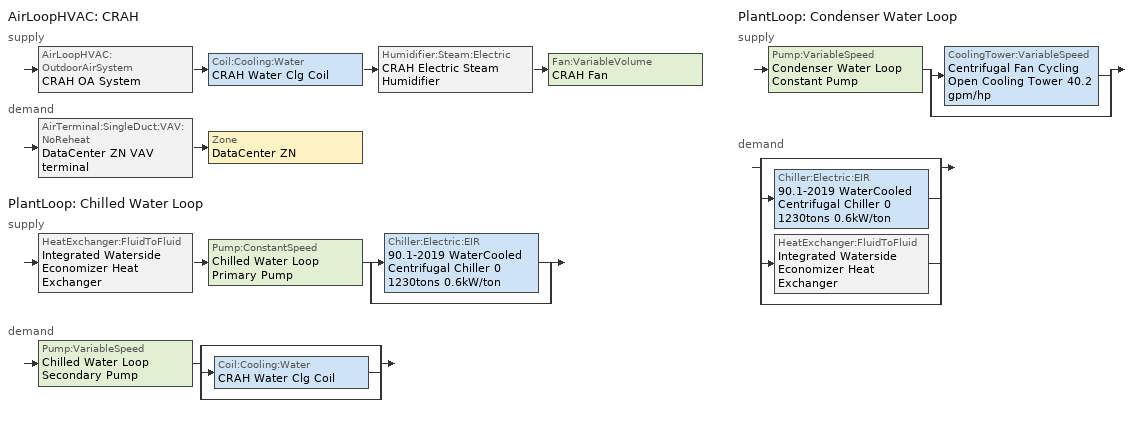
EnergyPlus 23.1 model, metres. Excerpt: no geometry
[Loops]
AirLoopHVAC 'CRAH'
 supply: AirLoopHVAC:OutdoorAirSystem 'CRAH OA System' > Coil:Cooling:Water 'CRAH Water Clg Coil' > Humidifier:Steam:Electric 'CRAH Electric Steam Humidifier' > Fan:VariableVolume 'CRAH Fan'
 demand: AirTerminal:SingleDuct:VAV:NoReheat 'DataCenter ZN VAV terminal' > Zone 'DataCenter ZN'
PlantLoop 'Chilled Water Loop'
 supply: HeatExchanger:FluidToFluid 'Integrated Waterside Economizer Heat Exchanger' > Pump:ConstantSpeed 'Chilled Water Loop Primary Pump' > split
  | Chiller:Electric:EIR '90.1-2019 WaterCooled  Centrifugal Chiller 0 1230tons 0.6kW/ton'
  | bypass
 demand: Pump:VariableSpeed 'Chilled Water Loop Secondary Pump' > split
  | bypass
  | Coil:Cooling:Water 'CRAH Water Clg Coil'
  | bypass
PlantLoop 'Condenser Water Loop'
 supply: Pump:VariableSpeed 'Condenser Water Loop Constant Pump' > split
  | CoolingTower:VariableSpeed 'Centrifugal Fan Cycling Open Cooling Tower 40.2 gpm/hp'
  | bypass
 demand: split
  | bypass
  | Chiller:Electric:EIR '90.1-2019 WaterCooled  Centrifugal Chiller 0 1230tons 0.6kW/ton'
  | HeatExchanger:FluidToFluid 'Integrated Waterside Economizer Heat Exchanger'
  | bypass
[AirLoopHVAC]
CRAH: Design return air flow fraction of supply air flow=1; Design supply air flow rate=Autosize
[AirTerminal:SingleDuct:VAV:NoReheat]
DataCenter ZN VAV terminal: Availability schedule=Always On Discrete; Constant minimum air flow fraction=0.1; Fixed minimum air flow rate=Autosize; Maximum air flow rate=Autosize; Zone minimum air flow input method=Constant
[AvailabilityManager:Scheduled] Schedule=Always On Discrete
CRAH Availability Manager; CRAH OA System Availability Manager
[Chiller:Electric:EIR]
90.1-2019 WaterCooled  Centrifugal Chiller 0 1230tons 0.6kW/ton: Basin heater capacity=0; Basin heater setpoint temperature=10; Chiller flow mode=NotModulated; Condenser fan power ratio=0; Condenser heat recovery relative capacity fraction=1; Condenser type=WaterCooled; Cooling capacity function of temperature curve=WaterCooled_Centrifugal_Chiller_2010_PathB_CAPFT; Electric input to cooling output ratio function of part load ratio curve=ChlrWtrCentPathAAllEIRRatio_fQRatio; Electric input to cooling output ratio function of temperature curve=WaterCooled_Centrifugal_Chiller_2010_PathB_EIRFT; End use subcategory=General; Fraction of compressor electric consumption rejected by condenser=1; Leaving chilled water lower temperature limit=2.22222; Maximum part load ratio=1; Minimum part load ratio=0.15; Minimum unloading ratio=0.25; Optimum part load ratio=1; Reference capacity=50000000; Reference chilled water flow rate=Autosize; Reference condenser fluid flow rate=Autosize; Reference cop=6.28036; Reference entering condenser fluid temperature=35; Reference leaving chilled water temperature=6.67; Sizing factor=1
[Coil:Cooling:Water]
CRAH Water Clg Coil: Availability schedule=DataCenter HVACOperationSchd; Design air flow rate=Autosize; Design inlet air humidity ratio=Autosize; Design inlet air temperature=Autosize; Design inlet water temperature=Autosize; Design outlet air humidity ratio=Autosize; Design outlet air temperature=Autosize; Design water flow rate=Autosize; Heat exchanger configuration=CrossFlow; Type of analysis=SimpleAnalysis
[Controller:MechanicalVentilation]
CRAH Vent Controller: Availability schedule=DataCenter MinOA_MotorizedDamper_Sched; Demand controlled ventilation=No; System outdoor air method=ZoneSum; Zone or zonelist name 1=DataCenter ZN; Design specification outdoor air object name 1=LargeDataCenterHighITE StandaloneDataCenter Ventilation
[Controller:OutdoorAir]
CRAH OA Controller: Control high indoor humidity based on outdoor humidity ratio=Yes; Economizer control action type=ModulateFlow; Economizer control type=NoEconomizer; Economizer maximum limit dry bulb temperature=28; Economizer maximum limit enthalpy=64000; Economizer minimum limit dry bulb temperature=-100; Heat recovery bypass control type=BypassWhenWithinEconomizerLimits; High humidity control=No; Lockout type=LockoutWithHeating; Maximum outdoor air flow rate=Autosize; Mechanical ventilation controller=CRAH Vent Controller; Minimum limit type=FixedMinimum; Minimum outdoor air flow rate=Autosize; Minimum outdoor air schedule=DataCenter MinOA_MotorizedDamper_Sched
[Controller:WaterCoil]
CRAH Water Clg Coil Controller: Action=Reverse; Actuator variable=Flow; Control variable=Temperature; Controller convergence tolerance=Autosize; Maximum actuated flow=Autosize; Minimum actuated flow=0
[CoolingTower:VariableSpeed]
Centrifugal Fan Cycling Open Cooling Tower 40.2 gpm/hp: Basin heater setpoint temperature=2; Blowdown calculation mode=ConcentrationRatio; Blowdown concentration ratio=3; Cell control=MaximalCell; Cell maximum water flow rate fraction=2.5; Cell minimum water flow rate fraction=0.33; Design air flow rate=Autosize; Design approach temperature=3.9; Design fan power=Autosize; Design inlet air wet bulb temperature=25.6; Design range temperature=5.6; Design water flow rate=Autosize; Drift loss percent=0.0005; End use subcategory=General; Evaporation loss factor=0.2; Evaporation loss mode=SaturatedExit; Fraction of tower capacity in free convection regime=0.125; Minimum air flow rate ratio=0.2; Model type=YorkCalc; Number of cells=2; Sizing factor=1
[DesignSpecification:OutdoorAir]
LargeDataCenterHighITE StandaloneDataCenter Ventilation: Outdoor air flow air changes per hour=0; Outdoor air flow per person=0.00235974; Outdoor air flow per zone=0; Outdoor air flow per zone floor area=0.0003048; Outdoor air method=Sum
[ElectricLoadCenter:Distribution]
Load Center: Electrical buss type=AlternatingCurrentWithStorage; Electrical storage object=LiIonBattery; Generator demand limit scheme purchased electric demand limit=0; Generator list=Generator List; Generator operation scheme type=TrackElectrical; Maximum storage state of charge fraction=0.95; Minimum storage state of charge fraction=0.2; Design storage control charge power=3.2e+06; Design storage control discharge power=3.2e+06; Storage operation scheme=TrackFacilityElectricDemandStoreExcessOnSite
[ElectricLoadCenter:Generators]
Generator List: Generator availability schedule name 1=Always On Continuous; Generator name 1=PV_farm; Generator object type 1=Generator:PVWatts; Generator rated electric power output 1=0.001; Generator availability schedule name 2=Always On Continuous; Generator name 2=WT1; Generator object type 2=Generator:WindTurbine; Generator rated electric power output 2=0.001
[ElectricLoadCenter:Inverter:PVWatts]
PV Inverter: Dc to ac size ratio=1.1; Inverter efficiency=0.96
[ElectricLoadCenter:Storage:LiIonNMCBattery]
LiIonBattery: Availability schedule=Always On Discrete; Battery mass=342; Battery surface area=4.26; Dc to dc charging efficiency=0.95; Initial fractional state of charge=0; Lifetime model=None; Number of cells in series=139; Number of strings in parallel=3450; Radiative fraction=0
[EnergyManagementSystem:Actuator]
Name | Actuated component control type | Actuated component type | Actuated component unique
CRAH_Fan | Fan Air Mass Flow Rate | Fan | CRAH Fan
CRAH_T | Schedule Value | Schedule:Year | AHU Supply Temp Sch
CT_Pump | Pump Mass Flow Rate | Pump | Condenser Water Loop Constant Pump
Charge_rate | Power Charge Rate | Electrical Storage | LOAD CENTER
Chiller_Pump | Pump Mass Flow Rate | Pump | Chilled Water Loop Secondary Pump
Chiller_T | Schedule Value | Schedule:Year | Chilled Water Loop Temp - 44F
Discharge_rate | Power Draw Rate | Electrical Storage | LOAD CENTER
ITE_rate | Schedule Value | Schedule:Year | DataCenter Equipment_SCH
min_v | Schedule Value | Schedule:Constant | min_v
max_v | Schedule Value | Schedule:Constant | max_v
[EnergyManagementSystem:GlobalVariable]
EnergyManagementSystem:GlobalVariable 1: count; ITE_value; min_value; max_value; min_value_HVAC; max_value_HVA; min_value_ITE; max_value_ITE
[EnergyManagementSystem:Program]
P_1: SET min_value_HVAC = @Max CRAH_T_Now-0.5 11; SET max_value_HVAC = @Min CRAH_T_Now+0.5 22; SET CRAH_T = (max_value_HVAC-min_value_HVAC)*CRAH_T_S + min_value_HVAC; SET min_value_HVAC = @Max CRAH_Fan_Now-100 500; SET max_value_HVAC = @Min CRAH_Fan_Now+100 2000; SET CRAH_Fan = (max_value_HVAC-min_value_HVAC)*CRAH_Fan_S + min_value_HVAC; SET min_value_HVAC = @Max Chiller_T_Now-0.5 5.6; SET max_value_HVAC = @Min Chiller_T_Now+0.5 10; SET Chiller_T = (max_value_HVAC-min_value_HVAC)*Chiller_T_S + min_value_HVAC; SET min_value_HVAC = @Max CT_Pump_Now-100 300; SET max_value_HVAC = @Min CT_Pump_Now+100 5000; SET CT_Pump = (max_value_HVAC-min_value_HVAC)*CT_Pump_S + min_value_HVAC; IF Zone_Air_Now > 30; SET CRAH_T=10; SET CRAH_Fan=2000; SET Chiller_T= 5.6; SET CT_Pump = 5000; ENDIF
P_2: SET ITE_rate = ITE_S
P_3: SET max_value = -B_V*SoC + 6400000 ; SET min_value = (-B_V*SoC + 1280000); IF ((max_value-min_value)*Charge_S + min_value) < 0; SET Discharge_rate = -((max_value-min_value)*Charge_S + min_value); SET Charge_rate = 0; ENDIF; IF ((max_value-min_value)*Charge_S + min_value) >= 0; SET Discharge_rate = 0; SET Charge_rate = ((max_value-min_value)*Charge_S + min_value); ENDIF; IF Charge_Def == 0; SET Discharge_rate = 0; SET Charge_rate = 0; ENDIF; IF Charge_Def == -1; SET Discharge_rate = @Max 0 Discharge_rate; SET Charge_rate = 0; ENDIF; IF Charge_Def == 1; SET Discharge_rate = 0; SET Charge_rate = @Max 0 Charge_rate; ENDIF
P_4: SET max_v = Pro; SET min_v = Dem; IF Wind_Pro1 + Wind_Pro2 + Wind_Pro3 + Solar_Pro > Dem; SET Charge_rate = Null; SET Discharge_rate = Null; ENDIF
[EnergyManagementSystem:ProgramCallingManager]
P1: BeginTimestepBeforePredictor; P_2; P_1; P_3
P4: InsideHVACSystemIterationLoop; P_4
[EnergyManagementSystem:Sensor]
Name | Output variable or output meter index key | Output variable or output meter
CRAH_Fan_Now | CRAH FAN | Fan Air Mass Flow Rate
CRAH_Fan_S | CRAH_Fan_Set | Schedule Value
CRAH_T_Now | AHU Supply Temp Sch | Schedule Value
CRAH_T_S | CRAH_T_Set | Schedule Value
CT_Pump_Now | Condenser Water Loop Constant Pump | Pump Mass Flow Rate
CT_Pump_S | CT_Pump_Set | Schedule Value
Chiller_Pump_Now | Chilled Water Loop Secondary Pump | Pump Mass Flow Rate
Chiller_Pump_S | Chiller_Pump_Set | Schedule Value
Chiller_T_Now | Chilled Water Loop Temp - 44F | Schedule Value
Chiller_T_S | Chiller_T_Set | Schedule Value
ITE_Now | DataCenter Equipment_SCH | Schedule Value
ITE_S | ITE_Set | Schedule Value
SoC | LIIONBATTERY | Electric Storage Battery Charge State
Charge_S | Charge_Set | Schedule Value
Charge_Def | Charge_Def_Set | Schedule Value
Discharge_S | Discharge_Set | Schedule Value
Wet_T | Environment | Site Outdoor Air WetBulb Temperature
Zone_Air_Now | DataCenter ZN | Zone Air Temperature
B_V | LIIONBATTERY | Electric Storage Total Voltage
Pro | Whole Building | Facility Total Produced Electricity Rate
Wind_Pro1 | WT1 | Generator Produced AC Electricity Rate
Wind_Pro2 | WT2 | Generator Produced AC Electricity Rate
Wind_Pro3 | WT3 | Generator Produced AC Electricity Rate
Solar_Pro | PV_FARM | Generator Produced DC Electricity Rate
Dem | Whole Building | Facility Total Electricity Demand Rate
[Fan:VariableVolume]
CRAH Fan: Availability schedule=Always On Discrete; End use subcategory=General; Fan power coefficient 1=0.027828; Fan power coefficient 2=0.026583; Fan power coefficient 3=-0.087069; Fan power coefficient 4=1.03092; Fan power coefficient 5=0; Fan power minimum air flow rate=0; Fan power minimum flow fraction=0.1; Fan power minimum flow rate input method=Fraction; Fan total efficiency=0.9; Maximum flow rate=5000; Motor efficiency=0.962; Motor in airstream fraction=1; Pressure rise=300
[Generator:PVWatts]
PV_farm: Array geometry type=TiltAzimuth; Array type=TwoAxis; Azimuth angle=180; Dc system capacity=0.001; Ground coverage ratio=0.4; Module type=Standard; Pvwatts version=5; System losses=0.14; Tilt angle=20
[Generator:WindTurbine] Annual local average wind speed=6.4; Availability schedule=Always On Continuous; Cut in wind speed=3.5; Cut out wind speed=25; Fraction system efficiency=0.835; Height for local average wind speed=10; Maximum power coefficient=0.23; Maximum tip speed ratio=7; Number of blades=3; Overall height=164; Power control=FixedSpeedFixedPitch; Rated power=0.001; Rated rotor speed=59; Rated wind speed=14.5; Rotor diameter=132; Rotor type=HorizontalAxisWindTurbine
WT1; WT2; WT3
[HeatExchanger:FluidToFluid]
Integrated Waterside Economizer Heat Exchanger: Availability schedule=Always On Discrete; Component override cooling control temperature mode=Loop; Control type=CoolingDifferentialOnOff; Heat exchange model type=CounterFlow; Heat exchanger u factor times area value=15000000; Heat transfer metering end use type=FreeCooling; Loop demand side design flow rate=Autosize; Loop supply side design flow rate=Autosize; Minimum temperature difference to activate heat exchanger=0; Operation maximum temperature limit=22.2222; Operation minimum temperature limit=1.66667; Sizing factor=1
[Humidifier:Steam:Electric]
CRAH Electric Steam Humidifier: Availability schedule=Always On Discrete; Rated capacity=Autosize; Rated power=Autosize
[PlantEquipmentList]
Chilled Water Loop Cooling Equipment List: Integrated Waterside Economizer Heat Exchanger, HeatExchanger:FluidToFluid, 90.1-2019 WaterCooled  Centrifugal Chiller 0 1230tons 0.6kW/ton, Chiller:Electric:EIR
Condenser Water Loop Cooling Equipment List: Centrifugal Fan Cycling Open Cooling Tower 40.2 gpm/hp, CoolingTower:VariableSpeed
[PlantEquipmentOperation:ComponentSetpoint]
Chilled Water Loop Setpoint Operation Scheme: Component 1 flow rate=Autosize; Component 2 flow rate=Autosize; Equipment 1=Integrated Waterside Economizer Heat Exchanger; Equipment 2=90.1-2019 WaterCooled  Centrifugal Chiller 0 1230tons 0.6kW/ton; Operation 1 type=Cooling; Operation 2 type=Cooling
[PlantEquipmentOperation:CoolingLoad] Load range 1 lower limit=0; Load range 1 upper limit=1000000000
Name | Range 1 equipment list
Chilled Water Loop Cooling Operation Scheme | Chilled Water Loop Cooling Equipment List
Condenser Water Loop Cooling Operation Scheme | Condenser Water Loop Cooling Equipment List
[PlantEquipmentOperationSchemes] Control scheme 1 schedule=Always On Discrete
Name | Control scheme 1 | Control scheme 2 | Control scheme 2 schedule
Chilled Water Loop Operation Schemes | Chilled Water Loop Cooling Operation Scheme | Chilled Water Loop Setpoint Operation Scheme | Always On Discrete
Condenser Water Loop Operation Schemes | Condenser Water Loop Cooling Operation Scheme
[PlantLoop] Fluid type=Water; Load distribution scheme=Optimal; Maximum loop flow rate=Autosize; Minimum loop flow rate=0; Plant loop demand calculation scheme=SingleSetpoint; Plant loop volume=Autocalculate
Name | Common pipe simulation | Maximum loop temperature | Minimum loop temperature | Plant equipment operation scheme
Chilled Water Loop | CommonPipe | 40 | 1 | Chilled Water Loop Operation Schemes
Condenser Water Loop |  | 80 | 5 | Condenser Water Loop Operation Schemes
[Pump:ConstantSpeed]
Chilled Water Loop Primary Pump: Design electric power per unit flow rate=348701.1; Design flow rate=Autosize; Design power consumption=Autosize; Design power sizing method=PowerPerFlowPerPressure; Design pump head=44836; Design shaft power per unit flow rate per unit head=1.28205; End use subcategory=General; Fraction of motor inefficiencies to fluid stream=0; Motor efficiency=0.924; Pump control type=Intermittent
[Pump:VariableSpeed] Design electric power per unit flow rate=348701.1; Design maximum flow rate=Autosize; Design power consumption=Autosize; Design power sizing method=PowerPerFlowPerPressure; Design shaft power per unit flow rate per unit head=1.28205; End use subcategory=General; Fraction of motor inefficiencies to fluid stream=0; Motor efficiency=0.945; Coefficient 1 of the part load performance curve=0
Name | Design minimum flow rate | Design minimum flow rate fraction | Design pump head | Pump control type | Skin loss radiative fraction | Coefficient 2 of the part load performance curve | Coefficient 3 of the part load performance curve | Coefficient 4 of the part load performance curve
Chilled Water Loop Secondary Pump | 0 | 0 | 114900 | Intermittent | 0.5 | 0.0205 | 0.4101 | 0.5753
Condenser Water Loop Constant Pump | Autosize |  | 166900 | Continuous |  | 1
[SetpointManager:FollowOutdoorAirTemperature]
Condenser Water Loop Setpoint Manager Follow OATwb with 8.0F Approach: Control variable=Temperature; Maximum setpoint temperature=29.4444; Minimum setpoint temperature=5.55556; Offset temperature difference=4.444444; Reference temperature type=OutdoorAirWetBulb; Setpoint node or nodelist=Condenser Water Loop Supply Outlet Node
[SetpointManager:MixedAir] Control variable=Temperature
Name | Setpoint node or nodelist
CRAH Electric Steam Humidifier Outlet Air Node OS Default SPM | CRAH Electric Steam Humidifier Outlet Air Node
CRAH Mixed Air Node OS Default SPM | CRAH Mixed Air Node
CRAH Water Clg Coil Outlet Air Node OS Default SPM | CRAH Water Clg Coil Outlet Air Node
[SetpointManager:Scheduled] Control variable=Temperature
Name | Schedule | Setpoint node or nodelist
CRAH supply air setpoint manager | AHU Supply Temp Sch | CRAH Supply Outlet Node
Chilled Water Loop Setpoint Manager | Chilled Water Loop Temp - 44F | Chilled Water Loop Supply Outlet Node
Chilled Water Loop Setpoint Manager 1 | Chilled Water Loop Temp - 44F | 90.1-2019 WaterCooled  Centrifugal Chiller 0 1230tons 0.6kW/ton Supply Outlet Water Node
Chilled Water Loop Setpoint Manager 2 | Chilled Water Loop Temp - 44F | Chilled Water Loop Primary Pump Inlet Water Node
[SetpointManager:SingleZone:Humidity:Minimum]
Setpoint Manager Single Zone Humidity Minimum 1: Setpoint node or nodelist=CRAH Electric Steam Humidifier Outlet Air Node
[Sizing:Plant]
Name | Coincident sizing factor mode | Design loop exit temperature | Loop design temperature difference | Loop type | Sizing option | Zone timesteps in averaging window
Chilled Water Loop | None | 6.66667 | 5.61111 | Cooling | NonCoincident | 1
Condenser Water Loop | GlobalCoolingSizingFactor | 29.4444 | 5.55556 | Condenser | Coincident | 6
[Sizing:System]
CRAH: 100 outdoor air in cooling=No; 100 outdoor air in heating=No; Central cooling capacity control method=OnOff; Central cooling design supply air humidity ratio=0.0085; Central cooling design supply air temperature=12.7778; Central heating design supply air humidity ratio=0.008; Central heating design supply air temperature=12.7778; Central heating maximum system air flow ratio=0.3; Cooling design capacity=Autosize; Cooling design capacity method=CoolingDesignCapacity; Cooling design capacity per floor area=234.7; Cooling fraction of autosized cooling supply air flow rate=1; Cooling supply air flow rate=0; Cooling supply air flow rate method=DesignDay; Cooling supply air flow rate per floor area=0.00996765; Cooling supply air flow rate per unit cooling capacity=3.94755e-05; Design outdoor air flow rate=Autosize; Fraction of autosized cooling design capacity=1; Fraction of autosized heating design capacity=1; Heating design capacity=Autosize; Heating design capacity method=HeatingDesignCapacity; Heating design capacity per floor area=157; Heating fraction of autosized cooling supply air flow rate=1; Heating fraction of autosized heating supply air flow rate=1; Heating supply air flow rate=0; Heating supply air flow rate method=DesignDay; Heating supply air flow rate per floor area=0.00996765; Heating supply air flow rate per unit heating capacity=3.15882e-05; Precool design humidity ratio=0.008; Precool design temperature=27; Preheat design humidity ratio=0.008; Preheat design temperature=18; System outdoor air method=ZoneSum; Type of load to size on=Sensible; Type of zone sum to use=Coincident; Zone maximum outdoor air fraction=1
[Sizing:Zone]
DataCenter ZN: Account for dedicated outdoor air system=No; Cooling design air flow method=DesignDay; Cooling design air flow rate=0; Cooling minimum air flow=0; Cooling minimum air flow fraction=0; Cooling minimum air flow per zone floor area=0.000762; Design specification outdoor air object=LargeDataCenterHighITE StandaloneDataCenter Ventilation; Heating design air flow method=DesignDay; Heating design air flow rate=0; Heating maximum air flow=0.141576; Heating maximum air flow fraction=0.3; Heating maximum air flow per zone floor area=0.002032; Zone cooling design supply air humidity ratio=0.0085; Zone cooling design supply air humidity ratio difference=0.005; Zone cooling design supply air temperature=12.7778; Zone cooling design supply air temperature difference=11.11; Zone cooling design supply air temperature input method=SupplyAirTemperature; Zone heating design supply air humidity ratio=0.008; Zone heating design supply air temperature=12.7778; Zone heating design supply air temperature difference=11.11; Zone heating design supply air temperature input method=SupplyAirTemperature; Zone humidification design supply air humidity ratio difference=0.005; Zone latent cooling design supply air humidity ratio input method=HumidityRatioDifference; Zone latent heating design supply air humidity ratio input method=HumidityRatioDifference; Zone load sizing method=Sensible Load Only No Latent Load
[ThermostatSetpoint:DualSetpoint]
LargeDataCenterHighITE StandaloneDataCenter Thermostat 1: Cooling setpoint temperature schedule=DataCenter CLGSETP_SCH; Heating setpoint temperature schedule=DataCenter HTGSETP_SCH
[ZoneControl:Thermostat]
DataCenter ZN Thermostat: Zone or zonelist=DataCenter ZN; Control 1=LargeDataCenterHighITE StandaloneDataCenter Thermostat 1; Control type schedule=DataCenter ZN Thermostat Schedule; Temperature difference between cutout and setpoint=0
[Zone equipment]
DataCenter ZN: DataCenter ZN VAV terminal
[Curve:Biquadratic] Maximum value of x=10; Maximum value of y=46.11; Minimum value of x=5; Minimum value of y=17.78
Name | Coefficient1 constant | Coefficient2 x | Coefficient3 x 2 | Coefficient4 y | Coefficient5 y 2 | Coefficient6 x y
WaterCooled_Centrifugal_Chiller_2010_PathB_CAPFT | 0.536234 | 0.005581 | -0.0013654 | 0.0488966 | -0.0012018 | 0.0010523
WaterCooled_Centrifugal_Chiller_2010_PathB_EIRFT | 1.08218 | 0.0042977 | -0.0013182 | -0.0260781 | 0.0008256 | -0.0006013
[Curve:Quadratic]
ChlrWtrCentPathAAllEIRRatio_fQRatio: Maximum value of x=1; Minimum curve output=0.28; Minimum value of x=0.1; Coefficient1 constant=0.222149; Coefficient2 x=0.503156; Coefficient3 x 2=0.256905
[Schedule:Compact]
DataCenter ZN Thermostat Schedule: Through: 12/31, For: AllDays, Until: 24:00, 4
[Schedule:Constant]
Name | Hourly value
Always On Continuous; Always On Discrete; ITE_Set | 1
CRAH_Fan_Set; CRAH_T_Set; CT_Pump_Set; Chiller_Pump_Set; Chiller_T_Set; Charge_Def_Set; Charge_Set; Discharge_Set; min_v; max_v | 0
[Schedule:Day:Interval]
AHU Supply Temp Sch Default: 24:00, 11, No
Chilled Water Loop Temp - 44F Default: 24:00, 5.6, No
DataCenter CLGSETP_SCH Default; DataCenter CLGSETP_SCH Summer Design Day; DataCenter CLGSETP_SCH Winter Design Day: 24:00, 35, No
DataCenter Equipment_SCH Default; DataCenter Equipment_SCH Summer Design Day; DataCenter Equipment_SCH Winter Design Day; DataCenter Equipment_SCH Wknd|Wkdy Day; DataCenter Equipment_SCH Wknd|Wkdy Day 1; DataCenter Equipment_SCH Wknd|Wkdy Day 2; DataCenter Equipment_SCH Wknd|Wkdy Day 3; DataCenter Equipment_SCH Wknd|Wkdy Day 4; DataCenter Equipment_SCH Wknd|Wkdy Day 5; DataCenter Equipment_SCH Wknd|Wkdy Day 6; DataCenter Equipment_SCH Wknd|Wkdy Day 7; DataCenter Equipment_SCH Wknd|Wkdy Day 8; DataCenter Equipment_SCH Wknd|Wkdy Day 9; DataCenter Equipment_SCH Wknd|Wkdy Day 10; DataCenter Equipment_SCH Wknd|Wkdy Day 11: 24:00, 0.75, No
DataCenter HTGSETP_SCH Default; DataCenter HTGSETP_SCH Summer Design Day; DataCenter HTGSETP_SCH Winter Design Day: 24:00, 15, No
DataCenter HVACOperationSchd Default; DataCenter HVACOperationSchd Summer Design Day; DataCenter HVACOperationSchd Winter Design Day; DataCenter MinOA_MotorizedDamper_Sched Default: 24:00, 1, No
[Schedule:Week:Daily]
AHU Supply Temp Sch Week Rule - Jan1-Dec31: AHU Supply Temp Sch Default, AHU Supply Temp Sch Default, AHU Supply Temp Sch Default, AHU Supply Temp Sch Default, AHU Supply Temp Sch Default, AHU Supply Temp Sch Default, AHU Supply Temp Sch Default, AHU Supply Temp Sch Default, AHU Supply Temp Sch Default, AHU Supply Temp Sch Default, AHU Supply Temp Sch Default, AHU Supply Temp Sch Default
Chilled Water Loop Temp - 44F Week Rule - Jan1-Dec31: Chilled Water Loop Temp - 44F Default, Chilled Water Loop Temp - 44F Default, Chilled Water Loop Temp - 44F Default, Chilled Water Loop Temp - 44F Default, Chilled Water Loop Temp - 44F Default, Chilled Water Loop Temp - 44F Default, Chilled Water Loop Temp - 44F Default, Chilled Water Loop Temp - 44F Default, Chilled Water Loop Temp - 44F Default, Chilled Water Loop Temp - 44F Default, Chilled Water Loop Temp - 44F Default, Chilled Water Loop Temp - 44F Default
DataCenter CLGSETP_SCH Week Rule - Jan1-Dec31: DataCenter CLGSETP_SCH Default, DataCenter CLGSETP_SCH Default, DataCenter CLGSETP_SCH Default, DataCenter CLGSETP_SCH Default, DataCenter CLGSETP_SCH Default, DataCenter CLGSETP_SCH Default, DataCenter CLGSETP_SCH Default, DataCenter CLGSETP_SCH Default, DataCenter CLGSETP_SCH Summer Design Day, DataCenter CLGSETP_SCH Winter Design Day, DataCenter CLGSETP_SCH Default, DataCenter CLGSETP_SCH Default
DataCenter Equipment_SCH Week Rule - Apr2-Apr29: DataCenter Equipment_SCH Wknd|Wkdy Day 3, DataCenter Equipment_SCH Wknd|Wkdy Day 3, DataCenter Equipment_SCH Wknd|Wkdy Day 3, DataCenter Equipment_SCH Wknd|Wkdy Day 3, DataCenter Equipment_SCH Wknd|Wkdy Day 3, DataCenter Equipment_SCH Wknd|Wkdy Day 3, DataCenter Equipment_SCH Wknd|Wkdy Day 3, DataCenter Equipment_SCH Default, DataCenter Equipment_SCH Summer Design Day, DataCenter Equipment_SCH Winter Design Day, DataCenter Equipment_SCH Default, DataCenter Equipment_SCH Default
DataCenter Equipment_SCH Week Rule - Apr30-May6: DataCenter Equipment_SCH Wknd|Wkdy Day 3, DataCenter Equipment_SCH Wknd|Wkdy Day 4, DataCenter Equipment_SCH Wknd|Wkdy Day 4, DataCenter Equipment_SCH Wknd|Wkdy Day 4, DataCenter Equipment_SCH Wknd|Wkdy Day 4, DataCenter Equipment_SCH Wknd|Wkdy Day 4, DataCenter Equipment_SCH Wknd|Wkdy Day 4, DataCenter Equipment_SCH Default, DataCenter Equipment_SCH Summer Design Day, DataCenter Equipment_SCH Winter Design Day, DataCenter Equipment_SCH Default, DataCenter Equipment_SCH Default
DataCenter Equipment_SCH Week Rule - Aug6-Aug26: DataCenter Equipment_SCH Wknd|Wkdy Day 7, DataCenter Equipment_SCH Wknd|Wkdy Day 7, DataCenter Equipment_SCH Wknd|Wkdy Day 7, DataCenter Equipment_SCH Wknd|Wkdy Day 7, DataCenter Equipment_SCH Wknd|Wkdy Day 7, DataCenter Equipment_SCH Wknd|Wkdy Day 7, DataCenter Equipment_SCH Wknd|Wkdy Day 7, DataCenter Equipment_SCH Default, DataCenter Equipment_SCH Summer Design Day, DataCenter Equipment_SCH Winter Design Day, DataCenter Equipment_SCH Default, DataCenter Equipment_SCH Default
DataCenter Equipment_SCH Week Rule - Aug27-Sep2: DataCenter Equipment_SCH Wknd|Wkdy Day 7, DataCenter Equipment_SCH Wknd|Wkdy Day 7, DataCenter Equipment_SCH Wknd|Wkdy Day 7, DataCenter Equipment_SCH Wknd|Wkdy Day 7, DataCenter Equipment_SCH Wknd|Wkdy Day 7, DataCenter Equipment_SCH Wknd|Wkdy Day 8, DataCenter Equipment_SCH Wknd|Wkdy Day 8, DataCenter Equipment_SCH Default, DataCenter Equipment_SCH Summer Design Day, DataCenter Equipment_SCH Winter Design Day, DataCenter Equipment_SCH Default, DataCenter Equipment_SCH Default
DataCenter Equipment_SCH Week Rule - Dec3-Dec31: DataCenter Equipment_SCH Wknd|Wkdy Day 11, DataCenter Equipment_SCH Wknd|Wkdy Day 11, DataCenter Equipment_SCH Wknd|Wkdy Day 11, DataCenter Equipment_SCH Wknd|Wkdy Day 11, DataCenter Equipment_SCH Wknd|Wkdy Day 11, DataCenter Equipment_SCH Wknd|Wkdy Day 11, DataCenter Equipment_SCH Wknd|Wkdy Day 11, DataCenter Equipment_SCH Default, DataCenter Equipment_SCH Summer Design Day, DataCenter Equipment_SCH Winter Design Day, DataCenter Equipment_SCH Default, DataCenter Equipment_SCH Default
DataCenter Equipment_SCH Week Rule - Feb5-Feb25: DataCenter Equipment_SCH Wknd|Wkdy Day 1, DataCenter Equipment_SCH Wknd|Wkdy Day 1, DataCenter Equipment_SCH Wknd|Wkdy Day 1, DataCenter Equipment_SCH Wknd|Wkdy Day 1, DataCenter Equipment_SCH Wknd|Wkdy Day 1, DataCenter Equipment_SCH Wknd|Wkdy Day 1, DataCenter Equipment_SCH Wknd|Wkdy Day 1, DataCenter Equipment_SCH Default, DataCenter Equipment_SCH Summer Design Day, DataCenter Equipment_SCH Winter Design Day, DataCenter Equipment_SCH Default, DataCenter Equipment_SCH Default
DataCenter Equipment_SCH Week Rule - Feb26-Mar4: DataCenter Equipment_SCH Wknd|Wkdy Day 1, DataCenter Equipment_SCH Wknd|Wkdy Day 1, DataCenter Equipment_SCH Wknd|Wkdy Day 1, DataCenter Equipment_SCH Wknd|Wkdy Day 2, DataCenter Equipment_SCH Wknd|Wkdy Day 2, DataCenter Equipment_SCH Wknd|Wkdy Day 2, DataCenter Equipment_SCH Wknd|Wkdy Day 2, DataCenter Equipment_SCH Default, DataCenter Equipment_SCH Summer Design Day, DataCenter Equipment_SCH Winter Design Day, DataCenter Equipment_SCH Default, DataCenter Equipment_SCH Default
DataCenter Equipment_SCH Week Rule - Jan1-Jan28: DataCenter Equipment_SCH Wknd|Wkdy Day, DataCenter Equipment_SCH Wknd|Wkdy Day, DataCenter Equipment_SCH Wknd|Wkdy Day, DataCenter Equipment_SCH Wknd|Wkdy Day, DataCenter Equipment_SCH Wknd|Wkdy Day, DataCenter Equipment_SCH Wknd|Wkdy Day, DataCenter Equipment_SCH Wknd|Wkdy Day, DataCenter Equipment_SCH Default, DataCenter Equipment_SCH Summer Design Day, DataCenter Equipment_SCH Winter Design Day, DataCenter Equipment_SCH Default, DataCenter Equipment_SCH Default
DataCenter Equipment_SCH Week Rule - Jan29-Feb4: DataCenter Equipment_SCH Wknd|Wkdy Day, DataCenter Equipment_SCH Wknd|Wkdy Day, DataCenter Equipment_SCH Wknd|Wkdy Day, DataCenter Equipment_SCH Wknd|Wkdy Day 1, DataCenter Equipment_SCH Wknd|Wkdy Day 1, DataCenter Equipment_SCH Wknd|Wkdy Day 1, DataCenter Equipment_SCH Wknd|Wkdy Day 1, DataCenter Equipment_SCH Default, DataCenter Equipment_SCH Summer Design Day, DataCenter Equipment_SCH Winter Design Day, DataCenter Equipment_SCH Default, DataCenter Equipment_SCH Default
DataCenter Equipment_SCH Week Rule - Jul2-Jul29: DataCenter Equipment_SCH Wknd|Wkdy Day 6, DataCenter Equipment_SCH Wknd|Wkdy Day 6, DataCenter Equipment_SCH Wknd|Wkdy Day 6, DataCenter Equipment_SCH Wknd|Wkdy Day 6, DataCenter Equipment_SCH Wknd|Wkdy Day 6, DataCenter Equipment_SCH Wknd|Wkdy Day 6, DataCenter Equipment_SCH Wknd|Wkdy Day 6, DataCenter Equipment_SCH Default, DataCenter Equipment_SCH Summer Design Day, DataCenter Equipment_SCH Winter Design Day, DataCenter Equipment_SCH Default, DataCenter Equipment_SCH Default
DataCenter Equipment_SCH Week Rule - Jul30-Aug5: DataCenter Equipment_SCH Wknd|Wkdy Day 6, DataCenter Equipment_SCH Wknd|Wkdy Day 6, DataCenter Equipment_SCH Wknd|Wkdy Day 7, DataCenter Equipment_SCH Wknd|Wkdy Day 7, DataCenter Equipment_SCH Wknd|Wkdy Day 7, DataCenter Equipment_SCH Wknd|Wkdy Day 7, DataCenter Equipment_SCH Wknd|Wkdy Day 7, DataCenter Equipment_SCH Default, DataCenter Equipment_SCH Summer Design Day, DataCenter Equipment_SCH Winter Design Day, DataCenter Equipment_SCH Default, DataCenter Equipment_SCH Default
DataCenter Equipment_SCH Week Rule - Jun4-Jun24: DataCenter Equipment_SCH Wknd|Wkdy Day 5, DataCenter Equipment_SCH Wknd|Wkdy Day 5, DataCenter Equipment_SCH Wknd|Wkdy Day 5, DataCenter Equipment_SCH Wknd|Wkdy Day 5, DataCenter Equipment_SCH Wknd|Wkdy Day 5, DataCenter Equipment_SCH Wknd|Wkdy Day 5, DataCenter Equipment_SCH Wknd|Wkdy Day 5, DataCenter Equipment_SCH Default, DataCenter Equipment_SCH Summer Design Day, DataCenter Equipment_SCH Winter Design Day, DataCenter Equipment_SCH Default, DataCenter Equipment_SCH Default
DataCenter Equipment_SCH Week Rule - Jun25-Jul1: DataCenter Equipment_SCH Wknd|Wkdy Day 5, DataCenter Equipment_SCH Wknd|Wkdy Day 5, DataCenter Equipment_SCH Wknd|Wkdy Day 5, DataCenter Equipment_SCH Wknd|Wkdy Day 5, DataCenter Equipment_SCH Wknd|Wkdy Day 5, DataCenter Equipment_SCH Wknd|Wkdy Day 5, DataCenter Equipment_SCH Wknd|Wkdy Day 6, DataCenter Equipment_SCH Default, DataCenter Equipment_SCH Summer Design Day, DataCenter Equipment_SCH Winter Design Day, DataCenter Equipment_SCH Default, DataCenter Equipment_SCH Default
DataCenter Equipment_SCH Week Rule - Mar5-Mar25: DataCenter Equipment_SCH Wknd|Wkdy Day 2, DataCenter Equipment_SCH Wknd|Wkdy Day 2, DataCenter Equipment_SCH Wknd|Wkdy Day 2, DataCenter Equipment_SCH Wknd|Wkdy Day 2, DataCenter Equipment_SCH Wknd|Wkdy Day 2, DataCenter Equipment_SCH Wknd|Wkdy Day 2, DataCenter Equipment_SCH Wknd|Wkdy Day 2, DataCenter Equipment_SCH Default, DataCenter Equipment_SCH Summer Design Day, DataCenter Equipment_SCH Winter Design Day, DataCenter Equipment_SCH Default, DataCenter Equipment_SCH Default
DataCenter Equipment_SCH Week Rule - Mar26-Apr1: DataCenter Equipment_SCH Wknd|Wkdy Day 2, DataCenter Equipment_SCH Wknd|Wkdy Day 2, DataCenter Equipment_SCH Wknd|Wkdy Day 2, DataCenter Equipment_SCH Wknd|Wkdy Day 2, DataCenter Equipment_SCH Wknd|Wkdy Day 2, DataCenter Equipment_SCH Wknd|Wkdy Day 2, DataCenter Equipment_SCH Wknd|Wkdy Day 3, DataCenter Equipment_SCH Default, DataCenter Equipment_SCH Summer Design Day, DataCenter Equipment_SCH Winter Design Day, DataCenter Equipment_SCH Default, DataCenter Equipment_SCH Default
DataCenter Equipment_SCH Week Rule - May7-May27: DataCenter Equipment_SCH Wknd|Wkdy Day 4, DataCenter Equipment_SCH Wknd|Wkdy Day 4, DataCenter Equipment_SCH Wknd|Wkdy Day 4, DataCenter Equipment_SCH Wknd|Wkdy Day 4, DataCenter Equipment_SCH Wknd|Wkdy Day 4, DataCenter Equipment_SCH Wknd|Wkdy Day 4, DataCenter Equipment_SCH Wknd|Wkdy Day 4, DataCenter Equipment_SCH Default, DataCenter Equipment_SCH Summer Design Day, DataCenter Equipment_SCH Winter Design Day, DataCenter Equipment_SCH Default, DataCenter Equipment_SCH Default
DataCenter Equipment_SCH Week Rule - May28-Jun3: DataCenter Equipment_SCH Wknd|Wkdy Day 4, DataCenter Equipment_SCH Wknd|Wkdy Day 4, DataCenter Equipment_SCH Wknd|Wkdy Day 4, DataCenter Equipment_SCH Wknd|Wkdy Day 4, DataCenter Equipment_SCH Wknd|Wkdy Day 5, DataCenter Equipment_SCH Wknd|Wkdy Day 5, DataCenter Equipment_SCH Wknd|Wkdy Day 5, DataCenter Equipment_SCH Default, DataCenter Equipment_SCH Summer Design Day, DataCenter Equipment_SCH Winter Design Day, DataCenter Equipment_SCH Default, DataCenter Equipment_SCH Default
DataCenter Equipment_SCH Week Rule - Nov5-Nov25: DataCenter Equipment_SCH Wknd|Wkdy Day 10, DataCenter Equipment_SCH Wknd|Wkdy Day 10, DataCenter Equipment_SCH Wknd|Wkdy Day 10, DataCenter Equipment_SCH Wknd|Wkdy Day 10, DataCenter Equipment_SCH Wknd|Wkdy Day 10, DataCenter Equipment_SCH Wknd|Wkdy Day 10, DataCenter Equipment_SCH Wknd|Wkdy Day 10, DataCenter Equipment_SCH Default, DataCenter Equipment_SCH Summer Design Day, DataCenter Equipment_SCH Winter Design Day, DataCenter Equipment_SCH Default, DataCenter Equipment_SCH Default
DataCenter Equipment_SCH Week Rule - Nov26-Dec2: DataCenter Equipment_SCH Wknd|Wkdy Day 10, DataCenter Equipment_SCH Wknd|Wkdy Day 10, DataCenter Equipment_SCH Wknd|Wkdy Day 10, DataCenter Equipment_SCH Wknd|Wkdy Day 10, DataCenter Equipment_SCH Wknd|Wkdy Day 10, DataCenter Equipment_SCH Wknd|Wkdy Day 11, DataCenter Equipment_SCH Wknd|Wkdy Day 11, DataCenter Equipment_SCH Default, DataCenter Equipment_SCH Summer Design Day, DataCenter Equipment_SCH Winter Design Day, DataCenter Equipment_SCH Default, DataCenter Equipment_SCH Default
DataCenter Equipment_SCH Week Rule - Oct1-Oct28: DataCenter Equipment_SCH Wknd|Wkdy Day 9, DataCenter Equipment_SCH Wknd|Wkdy Day 9, DataCenter Equipment_SCH Wknd|Wkdy Day 9, DataCenter Equipment_SCH Wknd|Wkdy Day 9, DataCenter Equipment_SCH Wknd|Wkdy Day 9, DataCenter Equipment_SCH Wknd|Wkdy Day 9, DataCenter Equipment_SCH Wknd|Wkdy Day 9, DataCenter Equipment_SCH Default, DataCenter Equipment_SCH Summer Design Day, DataCenter Equipment_SCH Winter Design Day, DataCenter Equipment_SCH Default, DataCenter Equipment_SCH Default
DataCenter Equipment_SCH Week Rule - Oct29-Nov4: DataCenter Equipment_SCH Wknd|Wkdy Day 9, DataCenter Equipment_SCH Wknd|Wkdy Day 9, DataCenter Equipment_SCH Wknd|Wkdy Day 9, DataCenter Equipment_SCH Wknd|Wkdy Day 10, DataCenter Equipment_SCH Wknd|Wkdy Day 10, DataCenter Equipment_SCH Wknd|Wkdy Day 10, DataCenter Equipment_SCH Wknd|Wkdy Day 10, DataCenter Equipment_SCH Default, DataCenter Equipment_SCH Summer Design Day, DataCenter Equipment_SCH Winter Design Day, DataCenter Equipment_SCH Default, DataCenter Equipment_SCH Default
DataCenter Equipment_SCH Week Rule - Sep3-Sep30: DataCenter Equipment_SCH Wknd|Wkdy Day 8, DataCenter Equipment_SCH Wknd|Wkdy Day 8, DataCenter Equipment_SCH Wknd|Wkdy Day 8, DataCenter Equipment_SCH Wknd|Wkdy Day 8, DataCenter Equipment_SCH Wknd|Wkdy Day 8, DataCenter Equipment_SCH Wknd|Wkdy Day 8, DataCenter Equipment_SCH Wknd|Wkdy Day 8, DataCenter Equipment_SCH Default, DataCenter Equipment_SCH Summer Design Day, DataCenter Equipment_SCH Winter Design Day, DataCenter Equipment_SCH Default, DataCenter Equipment_SCH Default
DataCenter HTGSETP_SCH Week Rule - Jan1-Dec31: DataCenter HTGSETP_SCH Default, DataCenter HTGSETP_SCH Default, DataCenter HTGSETP_SCH Default, DataCenter HTGSETP_SCH Default, DataCenter HTGSETP_SCH Default, DataCenter HTGSETP_SCH Default, DataCenter HTGSETP_SCH Default, DataCenter HTGSETP_SCH Default, DataCenter HTGSETP_SCH Summer Design Day, DataCenter HTGSETP_SCH Winter Design Day, DataCenter HTGSETP_SCH Default, DataCenter HTGSETP_SCH Default
DataCenter HVACOperationSchd Week Rule - Jan1-Dec31: DataCenter HVACOperationSchd Default, DataCenter HVACOperationSchd Default, DataCenter HVACOperationSchd Default, DataCenter HVACOperationSchd Default, DataCenter HVACOperationSchd Default, DataCenter HVACOperationSchd Default, DataCenter HVACOperationSchd Default, DataCenter HVACOperationSchd Default, DataCenter HVACOperationSchd Summer Design Day, DataCenter HVACOperationSchd Winter Design Day, DataCenter HVACOperationSchd Default, DataCenter HVACOperationSchd Default
DataCenter MinOA_MotorizedDamper_Sched Week Rule - Jan1-Dec31: DataCenter MinOA_MotorizedDamper_Sched Default, DataCenter MinOA_MotorizedDamper_Sched Default, DataCenter MinOA_MotorizedDamper_Sched Default, DataCenter MinOA_MotorizedDamper_Sched Default, DataCenter MinOA_MotorizedDamper_Sched Default, DataCenter MinOA_MotorizedDamper_Sched Default, DataCenter MinOA_MotorizedDamper_Sched Default, DataCenter MinOA_MotorizedDamper_Sched Default, DataCenter MinOA_MotorizedDamper_Sched Default, DataCenter MinOA_MotorizedDamper_Sched Default, DataCenter MinOA_MotorizedDamper_Sched Default, DataCenter MinOA_MotorizedDamper_Sched Default
[Schedule:Year]
AHU Supply Temp Sch: AHU Supply Temp Sch Week Rule - Jan1-Dec31, 1, 1, 12, 31
Chilled Water Loop Temp - 44F: Chilled Water Loop Temp - 44F Week Rule - Jan1-Dec31, 1, 1, 12, 31
DataCenter CLGSETP_SCH: DataCenter CLGSETP_SCH Week Rule - Jan1-Dec31, 1, 1, 12, 31
DataCenter Equipment_SCH: DataCenter Equipment_SCH Week Rule - Jan1-Jan28, 1, 1, 1, 28, DataCenter Equipment_SCH Week Rule - Jan29-Feb4, 1, 29, 2, 4, DataCenter Equipment_SCH Week Rule - Feb5-Feb25, 2, 5, 2, 25, DataCenter Equipment_SCH Week Rule - Feb26-Mar4, 2, 26, 3, 4, DataCenter Equipment_SCH Week Rule - Mar5-Mar25, 3, 5, 3, 25, DataCenter Equipment_SCH Week Rule - Mar26-Apr1, 3, 26, 4, 1, DataCenter Equipment_SCH Week Rule - Apr2-Apr29, 4, 2, 4, 29, DataCenter Equipment_SCH Week Rule - Apr30-May6, 4, 30, 5, 6, DataCenter Equipment_SCH Week Rule - May7-May27, 5, 7, 5, 27, DataCenter Equipment_SCH Week Rule - May28-Jun3, 5, 28, 6, 3, DataCenter Equipment_SCH Week Rule - Jun4-Jun24, 6, 4, 6, 24, DataCenter Equipment_SCH Week Rule - Jun25-Jul1, 6, 25, 7, 1, DataCenter Equipment_SCH Week Rule - Jul2-Jul29, 7, 2, 7, 29, DataCenter Equipment_SCH Week Rule - Jul30-Aug5, 7, 30, 8, 5, DataCenter Equipment_SCH Week Rule - Aug6-Aug26, 8, 6, 8, 26, DataCenter Equipment_SCH Week Rule - Aug27-Sep2, 8, 27, 9, 2, DataCenter Equipment_SCH Week Rule - Sep3-Sep30, 9, 3, 9, 30, DataCenter Equipment_SCH Week Rule - Oct1-Oct28, 10, 1, 10, 28, DataCenter Equipment_SCH Week Rule - Oct29-Nov4, 10, 29, 11, 4, DataCenter Equipment_SCH Week Rule - Nov5-Nov25, 11, 5, 11, 25, DataCenter Equipment_SCH Week Rule - Nov26-Dec2, 11, 26, 12, 2, DataCenter Equipment_SCH Week Rule - Dec3-Dec31, 12, 3, 12, 31
DataCenter HTGSETP_SCH: DataCenter HTGSETP_SCH Week Rule - Jan1-Dec31, 1, 1, 12, 31
DataCenter HVACOperationSchd: DataCenter HVACOperationSchd Week Rule - Jan1-Dec31, 1, 1, 12, 31
DataCenter MinOA_MotorizedDamper_Sched: DataCenter MinOA_MotorizedDamper_Sched Week Rule - Jan1-Dec31, 1, 1, 12, 31
